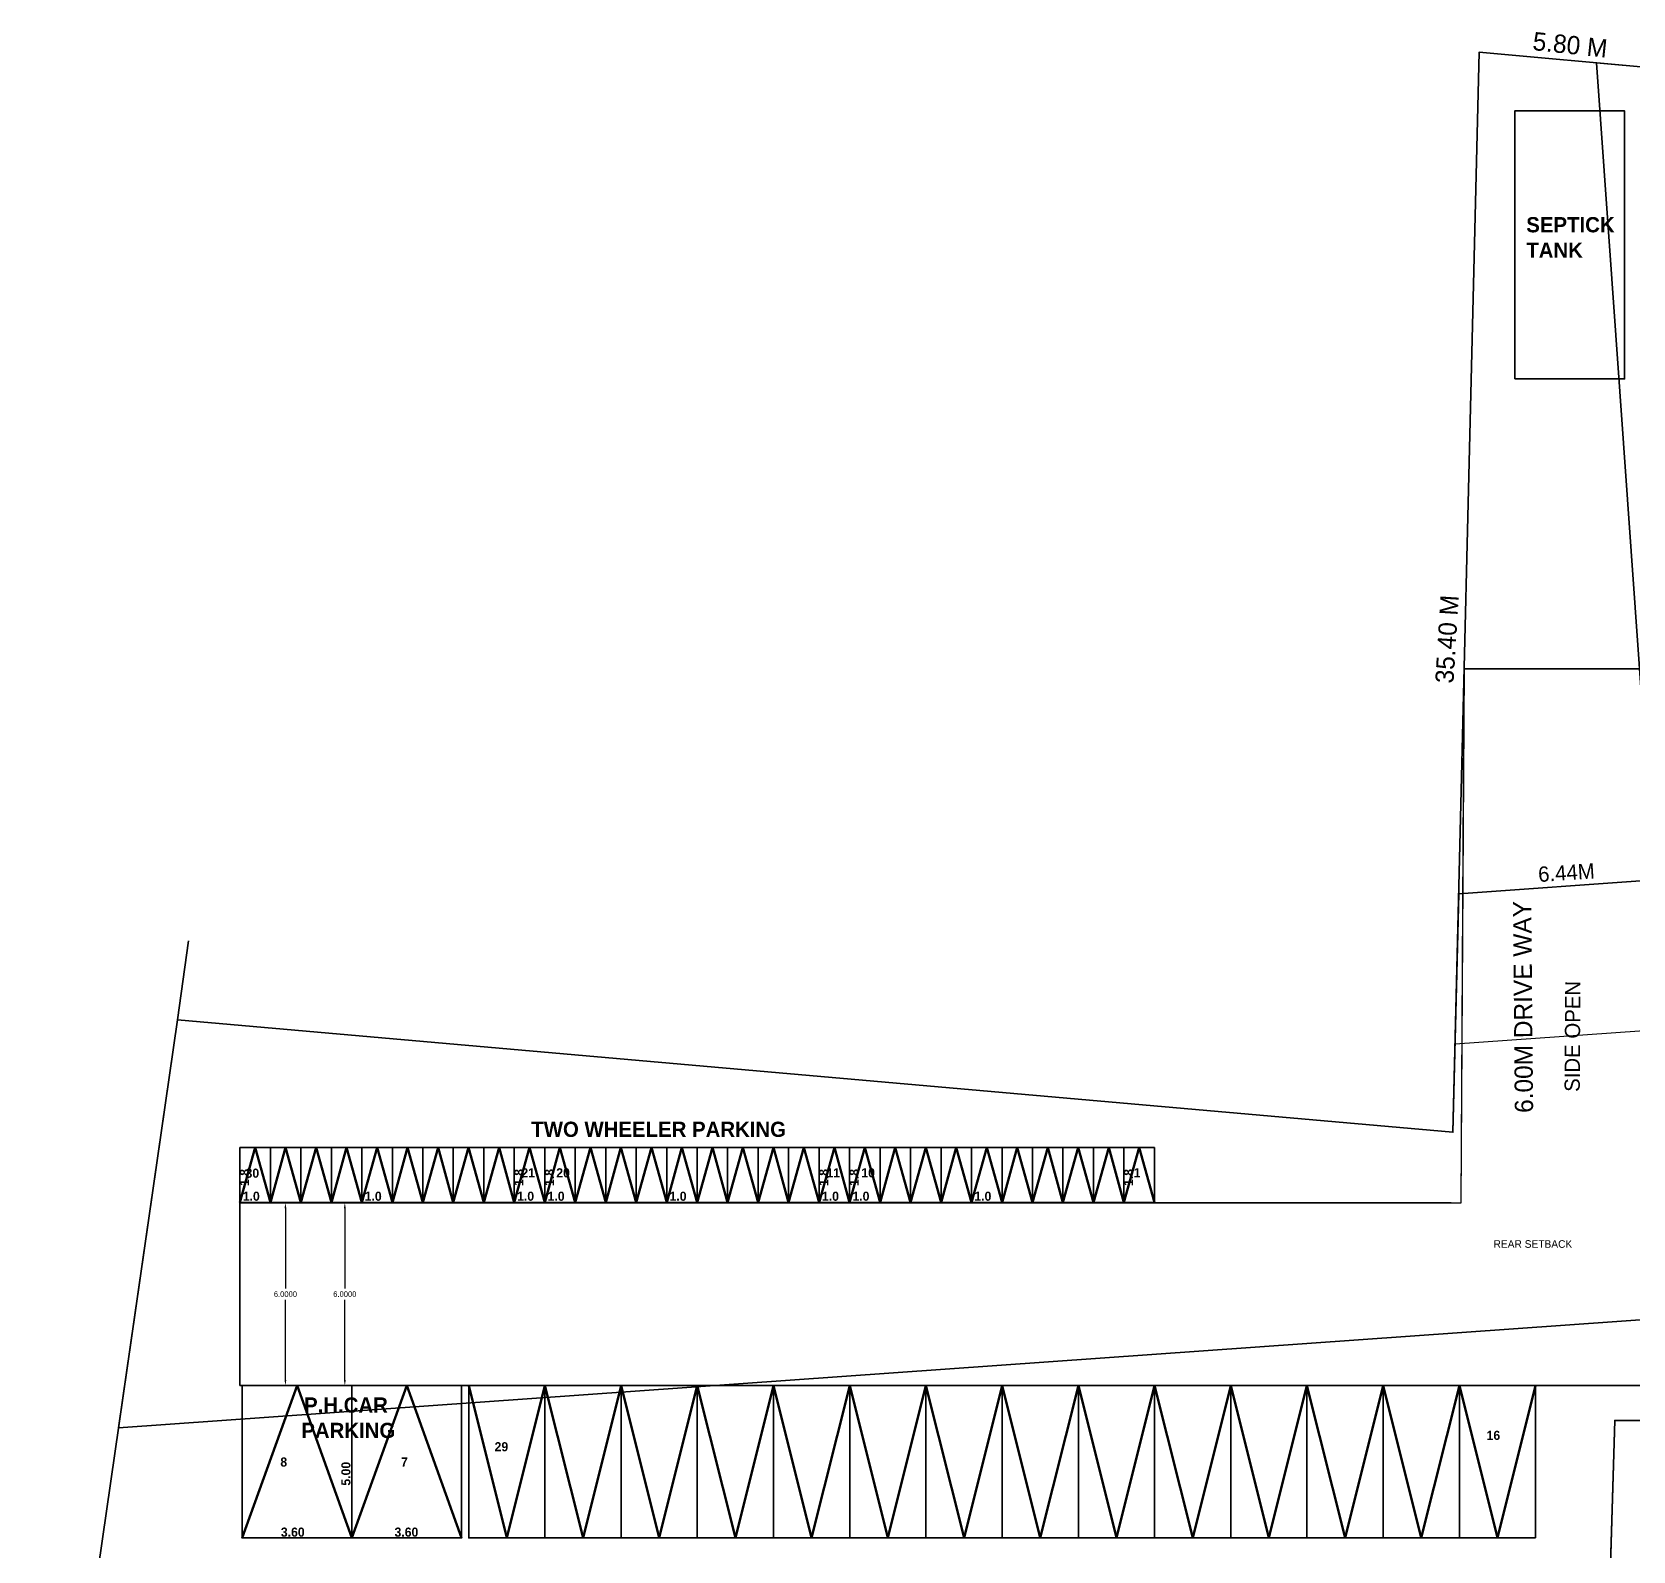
# Model space of a CAD drawing. Header units: metres. Extents: x 6102588 to 6102903, y -6660468 to -6660379.
# Drawn here: x 6102589.2 to 6102641.7, y -6660439.7 to -6660389.8 of the extents above; entities that cross this region are included whole.
import ezdxf

# ---------------------------------------------------------------- set-up
doc = ezdxf.new("R2010")
doc.units = ezdxf.units.M
doc.header["$LTSCALE"] = 500
doc.header["$MEASUREMENT"] = 0
doc.linetypes.add('DASHED2', pattern=[0.375, 0.25, -0.125])
doc.layers.get('0').update_dxf_attribs({"linetype": 'CONTINUOUS'})
doc.layers.get('Defpoints').update_dxf_attribs({"linetype": 'CONTINUOUS'})
for name, color, linetype in [('BLK_1_LVL_0_REAR_SETBACK', 11, 'CONTINUOUS'), ('BLK_1_LVL_0_SIDE_SETBACK1', 171, 'CONTINUOUS'), ('DRIVE_WAY', 255, 'CONTINUOUS'), ('DRIVEWAY', 255, 'CONTINUOUS'), ('PER_AISLE_WIDTH', 5, 'CONTINUOUS'), ('PLOT_BOUNDARY', 70, 'CONTINUOUS'), ('SEPTIC_TANK', 146, 'CONTINUOUS'), ('TWO_WHEELER_DRIVE_WAY', 6, 'CONTINUOUS')]:
    doc.layers.add(name, color=color, linetype=linetype)
for name, color, linetype, plot in [('PARKING_SLOT', 30, 'CONTINUOUS', False), ('PLAN_INFO', 1, 'CONTINUOUS', False), ('TWO_WHEELER_PARKING', 2, 'CONTINUOUS', False)]:
    doc.layers.add(name, color=color, linetype=linetype, plot=plot)
doc.styles.add('gautham', font='arial.ttf')
doc.styles.add('GD', font='GOTHIC.TTF')
doc.styles.get("Standard").update_dxf_attribs({"font": 'GOTHIC.TTF'})
doc.dimstyles.get("Standard").update_dxf_attribs({"dimtxt": 0.18, "dimasz": 0.18, "dimexe": 0.18, "dimexo": 0.0625, "dimgap": 0.09, "dimtad": 0, "dimtih": 1, "dimtoh": 1, "dimdec": 4, "dimzin": 0, "dimdsep": 46, "dimtxsty": 'Standard', "dimcen": 0.09, "dimadec": 0, "dimazin": 0, "dimtfac": 1, "dimtdec": 4, "dimtofl": 0, "dimtmove": 0, "dimatfit": 3, "dimfxl": 0, "dimtolj": 1, "dimtzin": 0, "dimarcsym": 0})

# ---------------------------------------------------------------- blocks, each defined once
blk = doc.blocks.new('*D99')
at = {"layer": 'Defpoints', "color": 0}
for p in [(6102596.018, -6660428.242), (6102596.018, -6660434.242), (6102599.459, -6660434.242)]:
    blk.add_point(p, dxfattribs=at)
at = {"layer": 'DRIVE_WAY', "color": 0, "lineweight": -2}
for p, q in [((6102596.08, -6660428.242), (6102599.639, -6660428.242)), ((6102599.459, -6660428.422), (6102599.459, -6660431.057)), ((6102599.459, -6660434.062), (6102599.459, -6660431.426)), ((6102596.08, -6660434.242), (6102599.639, -6660434.242))]:
    blk.add_line(p, q, dxfattribs=at)
at = {"layer": 'DRIVE_WAY', "color": 0}
for points in [[(6102599.429, -6660428.422), (6102599.489, -6660428.422), (6102599.459, -6660428.242)], [(6102599.429, -6660434.062), (6102599.489, -6660434.062), (6102599.459, -6660434.242)]]:
    blk.add_solid(points, dxfattribs=at)
at = {"layer": 'DRIVE_WAY', "color": 0, "insert": (6102599.459, -6660431.242), "char_height": 0.18, "attachment_point": 5}
blk.add_mtext('\\A1;6.0000', dxfattribs=at)
blk = doc.blocks.new('*D100')
at = {"layer": 'Defpoints', "color": 0}
for p in [(6102596.018, -6660428.242), (6102596.018, -6660434.242), (6102597.51, -6660434.242)]:
    blk.add_point(p, dxfattribs=at)
at = {"layer": 'TWO_WHEELER_DRIVE_WAY', "color": 0, "lineweight": -2}
for p, q in [((6102596.08, -6660428.242), (6102597.69, -6660428.242)), ((6102597.51, -6660428.422), (6102597.51, -6660431.057)), ((6102597.51, -6660434.062), (6102597.51, -6660431.426)), ((6102596.08, -6660434.242), (6102597.69, -6660434.242))]:
    blk.add_line(p, q, dxfattribs=at)
at = {"layer": 'TWO_WHEELER_DRIVE_WAY', "color": 0}
for points in [[(6102597.48, -6660428.422), (6102597.54, -6660428.422), (6102597.51, -6660428.242)], [(6102597.48, -6660434.062), (6102597.54, -6660434.062), (6102597.51, -6660434.242)]]:
    blk.add_solid(points, dxfattribs=at)
at = {"layer": 'TWO_WHEELER_DRIVE_WAY', "color": 0, "insert": (6102597.51, -6660431.242), "char_height": 0.18, "attachment_point": 5}
blk.add_mtext('\\A1;6.0000', dxfattribs=at)

msp = doc.modelspace()

# ---------------------------------------------------------------- linework, layer by layer
at = {"color": 0, "linetype": 'ByBlock', "lineweight": 35}
for p, q in [((6102635.80977, -6660425.92799), (6102636.66743, -6660390.48693)), ((6102635.75378, -6660428.24178), (6102596.01765, -6660428.24178)), ((6102596.01765, -6660428.24178), (6102596.01765, -6660434.24178)), ((6102642.07624, -6660434.24178), (6102596.01765, -6660434.24178))]:
    msp.add_line(p, q, dxfattribs=at)
at = {"linetype": 'ByBlock', "lineweight": 35}
for p, q in [((6102642.45452, -6660391.00357), (6102636.66744, -6660390.48685)), ((6102636.17783, -6660410.71887), (6102687.90536, -6660410.71887)), ((6102594.32892, -6660419.64663), (6102593.96464, -6660422.23382)), ((6102591.37233, -6660440.25122), (6102593.96464, -6660422.23382)), ((6102635.80977, -6660425.92799), (6102593.96464, -6660422.23382)), ((6102597.01765, -6660426.42923), (6102596.01765, -6660426.42923)), ((6102596.01765, -6660426.42923), (6102596.01765, -6660428.22923)), ((6102598.01765, -6660426.42923), (6102597.01765, -6660426.42923)), ((6102597.01765, -6660426.42923), (6102597.01765, -6660428.22923)), ((6102597.01765, -6660428.22923), (6102597.01765, -6660426.42923)), ((6102599.01765, -6660426.42923), (6102598.01765, -6660426.42923)), ((6102598.01765, -6660426.42923), (6102598.01765, -6660428.22923)), ((6102598.01765, -6660428.22923), (6102598.01765, -6660426.42923)), ((6102600.01765, -6660426.42923), (6102599.01765, -6660426.42923)), ((6102599.01765, -6660426.42923), (6102599.01765, -6660428.22923)), ((6102599.01765, -6660428.22923), (6102599.01765, -6660426.42923)), ((6102601.01765, -6660426.42923), (6102600.01765, -6660426.42923)), ((6102600.01765, -6660426.42923), (6102600.01765, -6660428.22923)), ((6102600.01765, -6660428.22923), (6102600.01765, -6660426.42923)), ((6102602.01765, -6660426.42923), (6102601.01765, -6660426.42923)), ((6102601.01765, -6660426.42923), (6102601.01765, -6660428.22923)), ((6102601.01765, -6660428.22923), (6102601.01765, -6660426.42923)), ((6102603.01765, -6660426.42923), (6102602.01765, -6660426.42923)), ((6102602.01765, -6660426.42923), (6102602.01765, -6660428.22923)), ((6102602.01765, -6660428.22923), (6102602.01765, -6660426.42923)), ((6102604.01765, -6660426.42923), (6102603.01765, -6660426.42923)), ((6102603.01765, -6660426.42923), (6102603.01765, -6660428.22923)), ((6102603.01765, -6660428.22923), (6102603.01765, -6660426.42923)), ((6102605.01765, -6660426.42923), (6102604.01765, -6660426.42923)), ((6102604.01765, -6660426.42923), (6102604.01765, -6660428.22923)), ((6102604.01765, -6660428.22923), (6102604.01765, -6660426.42923)), ((6102606.01765, -6660426.42923), (6102605.01765, -6660426.42923)), ((6102605.01765, -6660426.42923), (6102605.01765, -6660428.22923)), ((6102605.01765, -6660428.22923), (6102605.01765, -6660426.42923)), ((6102607.01765, -6660426.42923), (6102606.01765, -6660426.42923)), ((6102606.01765, -6660426.42923), (6102606.01765, -6660428.22923)), ((6102606.01765, -6660428.22923), (6102606.01765, -6660426.42923)), ((6102608.01765, -6660426.42923), (6102607.01765, -6660426.42923)), ((6102607.01765, -6660426.42923), (6102607.01765, -6660428.22923)), ((6102607.01765, -6660428.22923), (6102607.01765, -6660426.42923)), ((6102609.01765, -6660426.42923), (6102608.01765, -6660426.42923)), ((6102608.01765, -6660426.42923), (6102608.01765, -6660428.22923)), ((6102608.01765, -6660428.22923), (6102608.01765, -6660426.42923)), ((6102610.01765, -6660426.42923), (6102609.01765, -6660426.42923)), ((6102609.01765, -6660426.42923), (6102609.01765, -6660428.22923)), ((6102609.01765, -6660428.22923), (6102609.01765, -6660426.42923)), ((6102611.01765, -6660426.42923), (6102610.01765, -6660426.42923)), ((6102610.01765, -6660426.42923), (6102610.01765, -6660428.22923)), ((6102610.01765, -6660428.22923), (6102610.01765, -6660426.42923)), ((6102612.01765, -6660426.42923), (6102611.01765, -6660426.42923)), ((6102611.01765, -6660426.42923), (6102611.01765, -6660428.22923)), ((6102611.01765, -6660428.22923), (6102611.01765, -6660426.42923)), ((6102613.01765, -6660426.42923), (6102612.01765, -6660426.42923)), ((6102612.01765, -6660426.42923), (6102612.01765, -6660428.22923)), ((6102612.01765, -6660428.22923), (6102612.01765, -6660426.42923)), ((6102614.01765, -6660426.42923), (6102613.01765, -6660426.42923)), ((6102613.01765, -6660426.42923), (6102613.01765, -6660428.22923)), ((6102613.01765, -6660428.22923), (6102613.01765, -6660426.42923)), ((6102615.01765, -6660426.42923), (6102614.01765, -6660426.42923)), ((6102614.01765, -6660426.42923), (6102614.01765, -6660428.22923)), ((6102614.01765, -6660428.22923), (6102614.01765, -6660426.42923)), ((6102616.01765, -6660426.42923), (6102615.01765, -6660426.42923)), ((6102615.01765, -6660426.42923), (6102615.01765, -6660428.22923)), ((6102615.01765, -6660428.22923), (6102615.01765, -6660426.42923)), ((6102617.01765, -6660426.42923), (6102616.01765, -6660426.42923)), ((6102616.01765, -6660426.42923), (6102616.01765, -6660428.22923)), ((6102616.01765, -6660428.22923), (6102616.01765, -6660426.42923)), ((6102618.01765, -6660426.42923), (6102617.01765, -6660426.42923)), ((6102617.01765, -6660426.42923), (6102617.01765, -6660428.22923)), ((6102617.01765, -6660428.22923), (6102617.01765, -6660426.42923)), ((6102619.01765, -6660426.42923), (6102618.01765, -6660426.42923)), ((6102618.01765, -6660426.42923), (6102618.01765, -6660428.22923)), ((6102618.01765, -6660428.22923), (6102618.01765, -6660426.42923)), ((6102620.01765, -6660426.42923), (6102619.01765, -6660426.42923)), ((6102619.01765, -6660426.42923), (6102619.01765, -6660428.22923)), ((6102619.01765, -6660428.22923), (6102619.01765, -6660426.42923)), ((6102621.01765, -6660426.42923), (6102620.01765, -6660426.42923)), ((6102620.01765, -6660426.42923), (6102620.01765, -6660428.22923)), ((6102620.01765, -6660428.22923), (6102620.01765, -6660426.42923)), ((6102622.01765, -6660426.42923), (6102621.01765, -6660426.42923)), ((6102621.01765, -6660426.42923), (6102621.01765, -6660428.22923)), ((6102621.01765, -6660428.22923), (6102621.01765, -6660426.42923)), ((6102623.01765, -6660426.42923), (6102622.01765, -6660426.42923)), ((6102622.01765, -6660426.42923), (6102622.01765, -6660428.22923)), ((6102622.01765, -6660428.22923), (6102622.01765, -6660426.42923)), ((6102624.01765, -6660426.42923), (6102623.01765, -6660426.42923)), ((6102623.01765, -6660426.42923), (6102623.01765, -6660428.22923)), ((6102623.01765, -6660428.22923), (6102623.01765, -6660426.42923)), ((6102625.01765, -6660426.42923), (6102624.01765, -6660426.42923)), ((6102624.01765, -6660426.42923), (6102624.01765, -6660428.22923)), ((6102624.01765, -6660428.22923), (6102624.01765, -6660426.42923)), ((6102626.01765, -6660426.42923), (6102625.01765, -6660426.42923)), ((6102625.01765, -6660426.42923), (6102625.01765, -6660428.22923)), ((6102625.01765, -6660428.22923), (6102625.01765, -6660426.42923)), ((6102626.01765, -6660428.22923), (6102626.01765, -6660426.42923)), ((6102596.01765, -6660428.22923), (6102597.01765, -6660428.22923)), ((6102596.01765, -6660428.22923), (6102597.77023, -6660428.22923)), ((6102597.01765, -6660428.22923), (6102598.01765, -6660428.22923)), ((6102598.01765, -6660428.22923), (6102599.01765, -6660428.22923)), ((6102599.01765, -6660428.22923), (6102600.01765, -6660428.22923)), ((6102600.01765, -6660428.22923), (6102601.01765, -6660428.22923)), ((6102601.01765, -6660428.22923), (6102602.01765, -6660428.22923)), ((6102602.01765, -6660428.22923), (6102603.01765, -6660428.22923)), ((6102603.01765, -6660428.22923), (6102604.01765, -6660428.22923)), ((6102604.01765, -6660428.22923), (6102605.01765, -6660428.22923)), ((6102605.01765, -6660428.22923), (6102606.01765, -6660428.22923)), ((6102606.01765, -6660428.22923), (6102607.01765, -6660428.22923)), ((6102606.01765, -6660428.22923), (6102607.77023, -6660428.22923)), ((6102607.01765, -6660428.22923), (6102608.01765, -6660428.22923)), ((6102608.01765, -6660428.22923), (6102609.01765, -6660428.22923)), ((6102609.01765, -6660428.22923), (6102610.01765, -6660428.22923)), ((6102610.01765, -6660428.22923), (6102611.01765, -6660428.22923)), ((6102611.01765, -6660428.22923), (6102612.01765, -6660428.22923)), ((6102612.01765, -6660428.22923), (6102613.01765, -6660428.22923)), ((6102613.01765, -6660428.22923), (6102614.01765, -6660428.22923)), ((6102614.01765, -6660428.22923), (6102615.01765, -6660428.22923)), ((6102615.01765, -6660428.22923), (6102616.01765, -6660428.22923)), ((6102616.01765, -6660428.22923), (6102617.01765, -6660428.22923)), ((6102616.01765, -6660428.22923), (6102617.77023, -6660428.22923)), ((6102617.01765, -6660428.22923), (6102618.01765, -6660428.22923)), ((6102618.01765, -6660428.22923), (6102619.01765, -6660428.22923)), ((6102619.01765, -6660428.22923), (6102620.01765, -6660428.22923)), ((6102620.01765, -6660428.22923), (6102621.01765, -6660428.22923)), ((6102621.01765, -6660428.22923), (6102622.01765, -6660428.22923)), ((6102622.01765, -6660428.22923), (6102623.01765, -6660428.22923)), ((6102624.01765, -6660428.22923), (6102625.01765, -6660428.22923)), ((6102625.01765, -6660428.22923), (6102626.01765, -6660428.22923)), ((6102611.02234, -6660439.24178), (6102611.02234, -6660434.24178)), ((6102613.52234, -6660439.24178), (6102613.52234, -6660434.24178)), ((6102616.02234, -6660439.24178), (6102616.02234, -6660434.24178)), ((6102618.52234, -6660439.24178), (6102618.52234, -6660434.24178)), ((6102621.02234, -6660439.24178), (6102621.02234, -6660434.24178)), ((6102623.52234, -6660439.24178), (6102623.52234, -6660434.24178)), ((6102626.02234, -6660439.24178), (6102626.02234, -6660434.24178)), ((6102628.52234, -6660439.24178), (6102628.52234, -6660434.24178)), ((6102631.02234, -6660439.24178), (6102631.02234, -6660434.24178)), ((6102633.52234, -6660439.24178), (6102633.52234, -6660434.24178)), ((6102636.02234, -6660439.24178), (6102636.02234, -6660434.24178)), ((6102638.52234, -6660439.24178), (6102638.52234, -6660434.24178)), ((6102641.12046, -6660435.38353), (6102640.41738, -6660458.77296)), ((6102689.72046, -6660435.38412), (6102641.12046, -6660435.38353)), ((6102603.52234, -6660439.24178), (6102606.02234, -6660439.24178)), ((6102606.02234, -6660439.24178), (6102608.52234, -6660439.24178)), ((6102608.52234, -6660439.24178), (6102611.02234, -6660439.24178)), ((6102611.02234, -6660439.24178), (6102618.52234, -6660439.24178)), ((6102618.52234, -6660439.24178), (6102621.02234, -6660439.24178)), ((6102621.02234, -6660439.24178), (6102628.52234, -6660439.24178)), ((6102628.52234, -6660439.24178), (6102631.02234, -6660439.24178)), ((6102631.02234, -6660439.24178), (6102638.52234, -6660439.24178))]:
    msp.add_line(p, q, dxfattribs=at)
for p, q in [((6102642.42211, -6660417.64962), (6102640.51831, -6660390.83069)), ((6102640.51831, -6660390.83069), (6102642.45452, -6660391.00357)), ((6102635.87989, -6660423.03043), (6102688.53682, -6660419.29968)), ((6102689.23101, -6660428.73294), (6102592.03686, -6660435.6325))]:
    msp.add_line(p, q)
at = {"lineweight": 35}
for p, q in [((6102635.99907, -6660418.10557), (6102642.42211, -6660417.64962)), ((6102635.80977, -6660425.92799), (6102635.99907, -6660418.10557)), ((6102592.03686, -6660435.6325), (6102593.96464, -6660422.23382)), ((6102593.96464, -6660422.23382), (6102635.80977, -6660425.92799)), ((6102643.43964, -6660431.98355), (6102592.03686, -6660435.6325))]:
    msp.add_line(p, q, dxfattribs=at)
at = {"linetype": 'DASHED2', "lineweight": 50}
for p, q in [((6102596.01765, -6660428.22923), (6102596.51765, -6660426.42923)), ((6102596.51765, -6660426.42923), (6102597.01765, -6660428.22923)), ((6102597.01765, -6660428.22923), (6102597.51765, -6660426.42923)), ((6102597.51765, -6660426.42923), (6102598.01765, -6660428.22923)), ((6102598.01765, -6660428.22923), (6102598.51765, -6660426.42923)), ((6102598.51765, -6660426.42923), (6102599.01765, -6660428.22923)), ((6102599.01765, -6660428.22923), (6102599.51765, -6660426.42923)), ((6102599.51765, -6660426.42923), (6102600.01765, -6660428.22923)), ((6102600.01765, -6660428.22923), (6102600.51765, -6660426.42923)), ((6102600.51765, -6660426.42923), (6102601.01765, -6660428.22923)), ((6102601.01765, -6660428.22923), (6102601.51765, -6660426.42923)), ((6102601.51765, -6660426.42923), (6102602.01765, -6660428.22923)), ((6102602.01765, -6660428.22923), (6102602.51765, -6660426.42923)), ((6102602.51765, -6660426.42923), (6102603.01765, -6660428.22923)), ((6102603.01765, -6660428.22923), (6102603.51765, -6660426.42923)), ((6102603.51765, -6660426.42923), (6102604.01765, -6660428.22923)), ((6102604.01765, -6660428.22923), (6102604.51765, -6660426.42923)), ((6102604.51765, -6660426.42923), (6102605.01765, -6660428.22923)), ((6102605.01765, -6660428.22923), (6102605.51765, -6660426.42923)), ((6102605.51765, -6660426.42923), (6102606.01765, -6660428.22923)), ((6102606.01765, -6660428.22923), (6102606.51765, -6660426.42923)), ((6102606.51765, -6660426.42923), (6102607.01765, -6660428.22923)), ((6102607.01765, -6660428.22923), (6102607.51765, -6660426.42923)), ((6102607.51765, -6660426.42923), (6102608.01765, -6660428.22923)), ((6102608.01765, -6660428.22923), (6102608.51765, -6660426.42923)), ((6102608.51765, -6660426.42923), (6102609.01765, -6660428.22923)), ((6102609.01765, -6660428.22923), (6102609.51765, -6660426.42923)), ((6102609.51765, -6660426.42923), (6102610.01765, -6660428.22923)), ((6102610.01765, -6660428.22923), (6102610.51765, -6660426.42923)), ((6102610.51765, -6660426.42923), (6102611.01765, -6660428.22923)), ((6102611.01765, -6660428.22923), (6102611.51765, -6660426.42923)), ((6102611.51765, -6660426.42923), (6102612.01765, -6660428.22923)), ((6102612.01765, -6660428.22923), (6102612.51765, -6660426.42923)), ((6102612.51765, -6660426.42923), (6102613.01765, -6660428.22923)), ((6102613.01765, -6660428.22923), (6102613.51765, -6660426.42923)), ((6102613.51765, -6660426.42923), (6102614.01765, -6660428.22923)), ((6102614.01765, -6660428.22923), (6102614.51765, -6660426.42923)), ((6102614.51765, -6660426.42923), (6102615.01765, -6660428.22923)), ((6102615.01765, -6660428.22923), (6102615.51765, -6660426.42923)), ((6102615.51765, -6660426.42923), (6102616.01765, -6660428.22923)), ((6102616.01765, -6660428.22923), (6102616.51765, -6660426.42923)), ((6102616.51765, -6660426.42923), (6102617.01765, -6660428.22923)), ((6102617.01765, -6660428.22923), (6102617.51765, -6660426.42923)), ((6102617.51765, -6660426.42923), (6102618.01765, -6660428.22923)), ((6102618.01765, -6660428.22923), (6102618.51765, -6660426.42923)), ((6102618.51765, -6660426.42923), (6102619.01765, -6660428.22923)), ((6102619.01765, -6660428.22923), (6102619.51765, -6660426.42923)), ((6102619.51765, -6660426.42923), (6102620.01765, -6660428.22923)), ((6102620.01765, -6660428.22923), (6102620.51765, -6660426.42923)), ((6102620.51765, -6660426.42923), (6102621.01765, -6660428.22923)), ((6102621.01765, -6660428.22923), (6102621.51765, -6660426.42923)), ((6102621.51765, -6660426.42923), (6102622.01765, -6660428.22923)), ((6102622.01765, -6660428.22923), (6102622.51765, -6660426.42923)), ((6102622.51765, -6660426.42923), (6102623.01765, -6660428.22923)), ((6102623.01765, -6660428.22923), (6102623.51765, -6660426.42923)), ((6102623.51765, -6660426.42923), (6102624.01765, -6660428.22923)), ((6102624.01765, -6660428.22923), (6102624.51765, -6660426.42923)), ((6102624.51765, -6660426.42923), (6102625.01765, -6660428.22923)), ((6102625.01765, -6660428.22923), (6102625.51765, -6660426.42923)), ((6102625.51765, -6660426.42923), (6102626.01765, -6660428.22923)), ((6102596.09023, -6660439.24178), (6102597.89023, -6660434.24178)), ((6102597.89023, -6660434.24178), (6102599.69023, -6660439.24178)), ((6102599.69023, -6660439.24178), (6102601.49023, -6660434.24178)), ((6102601.49023, -6660434.24178), (6102603.29023, -6660439.24178)), ((6102604.77234, -6660439.24178), (6102603.52234, -6660434.24178)), ((6102606.02234, -6660434.24178), (6102604.77234, -6660439.24178)), ((6102607.27234, -6660439.24178), (6102606.02234, -6660434.24178)), ((6102608.52234, -6660434.24178), (6102607.27234, -6660439.24178)), ((6102609.77234, -6660439.24178), (6102608.52234, -6660434.24178)), ((6102611.02234, -6660434.24178), (6102609.77234, -6660439.24178)), ((6102612.27234, -6660439.24178), (6102611.02234, -6660434.24178)), ((6102613.52234, -6660434.24178), (6102612.27234, -6660439.24178)), ((6102614.77234, -6660439.24178), (6102613.52234, -6660434.24178)), ((6102616.02234, -6660434.24178), (6102614.77234, -6660439.24178)), ((6102617.27234, -6660439.24178), (6102616.02234, -6660434.24178)), ((6102618.52234, -6660434.24178), (6102617.27234, -6660439.24178)), ((6102619.77234, -6660439.24178), (6102618.52234, -6660434.24178)), ((6102621.02234, -6660434.24178), (6102619.77234, -6660439.24178)), ((6102622.27234, -6660439.24178), (6102621.02234, -6660434.24178)), ((6102623.52234, -6660434.24178), (6102622.27234, -6660439.24178)), ((6102624.77234, -6660439.24178), (6102623.52234, -6660434.24178)), ((6102626.02234, -6660434.24178), (6102624.77234, -6660439.24178)), ((6102627.27234, -6660439.24178), (6102626.02234, -6660434.24178)), ((6102628.52234, -6660434.24178), (6102627.27234, -6660439.24178)), ((6102629.77234, -6660439.24178), (6102628.52234, -6660434.24178)), ((6102631.02234, -6660434.24178), (6102629.77234, -6660439.24178)), ((6102632.27234, -6660439.24178), (6102631.02234, -6660434.24178)), ((6102633.52234, -6660434.24178), (6102632.27234, -6660439.24178)), ((6102634.77234, -6660439.24178), (6102633.52234, -6660434.24178)), ((6102636.02234, -6660434.24178), (6102634.77234, -6660439.24178)), ((6102637.27234, -6660439.24178), (6102636.02234, -6660434.24178)), ((6102638.52234, -6660434.24178), (6102637.27234, -6660439.24178))]:
    msp.add_line(p, q, dxfattribs=at)
at = {"layer": 'BLK_1_LVL_0_REAR_SETBACK', "color": 11}
msp.add_lwpolyline([(6102642.42211, -6660417.64962), (6102643.43964, -6660431.98355), (6102592.03686, -6660435.6325), (6102593.96464, -6660422.23382), (6102635.80977, -6660425.92799), (6102635.99907, -6660418.10557)], close=True, dxfattribs=at)
at = {"layer": 'BLK_1_LVL_0_SIDE_SETBACK1', "color": 171}
msp.add_lwpolyline([(6102642.42211, -6660417.64962), (6102649.23497, -6660417.16599), (6102649.58169, -6660422.05966), (6102679.29787, -6660419.95426), (6102677.24836, -6660391.08286), (6102652.15452, -6660391.02568), (6102642.45426, -6660391.00355), (6102640.51831, -6660390.83072)], close=True, dxfattribs=at)
at = {"layer": 'DRIVE_WAY', "color": 255}
msp.add_lwpolyline([(6102596.01765, -6660428.24178), (6102636.07624, -6660428.24178), (6102636.1778, -6660410.71977), (6102686.9148, -6660410.71889), (6102686.91876, -6660416.71887), (6102642.07624, -6660416.71887), (6102642.07624, -6660434.24178), (6102596.01765, -6660434.24178)], close=True, dxfattribs=at)
at = {"layer": 'PARKING_SLOT', "color": 30, "linetype": 'ByBlock', "lineweight": 35}
for points in [[(6102606.02234, -6660439.24178), (6102603.52234, -6660439.24178), (6102603.52234, -6660434.24178), (6102606.02234, -6660434.24178), (6102606.02234, -6660439.24178)], [(6102608.52234, -6660439.24178), (6102606.02234, -6660439.24178), (6102606.02234, -6660434.24178), (6102608.52234, -6660434.24178), (6102608.52234, -6660439.24178)], [(6102611.02234, -6660439.24178), (6102608.52234, -6660439.24178), (6102608.52234, -6660434.24178), (6102611.02234, -6660434.24178), (6102611.02234, -6660439.24178)], [(6102613.52234, -6660439.24178), (6102611.02234, -6660439.24178), (6102611.02234, -6660434.24178), (6102613.52234, -6660434.24178), (6102613.52234, -6660439.24178)], [(6102616.02234, -6660439.24178), (6102613.52234, -6660439.24178), (6102613.52234, -6660434.24178), (6102616.02234, -6660434.24178), (6102616.02234, -6660439.24178)], [(6102618.52234, -6660439.24178), (6102616.02234, -6660439.24178), (6102616.02234, -6660434.24178), (6102618.52234, -6660434.24178), (6102618.52234, -6660439.24178)], [(6102621.02234, -6660439.24178), (6102618.52234, -6660439.24178), (6102618.52234, -6660434.24178), (6102621.02234, -6660434.24178), (6102621.02234, -6660439.24178)], [(6102623.52234, -6660439.24178), (6102621.02234, -6660439.24178), (6102621.02234, -6660434.24178), (6102623.52234, -6660434.24178), (6102623.52234, -6660439.24178)], [(6102626.02234, -6660439.24178), (6102623.52234, -6660439.24178), (6102623.52234, -6660434.24178), (6102626.02234, -6660434.24178), (6102626.02234, -6660439.24178)], [(6102628.52234, -6660439.24178), (6102626.02234, -6660439.24178), (6102626.02234, -6660434.24178), (6102628.52234, -6660434.24178), (6102628.52234, -6660439.24178)], [(6102631.02234, -6660439.24178), (6102628.52234, -6660439.24178), (6102628.52234, -6660434.24178), (6102631.02234, -6660434.24178), (6102631.02234, -6660439.24178)], [(6102633.52234, -6660439.24178), (6102631.02234, -6660439.24178), (6102631.02234, -6660434.24178), (6102633.52234, -6660434.24178), (6102633.52234, -6660439.24178)], [(6102636.02234, -6660439.24178), (6102633.52234, -6660439.24178), (6102633.52234, -6660434.24178), (6102636.02234, -6660434.24178), (6102636.02234, -6660439.24178)], [(6102638.52234, -6660439.24178), (6102636.02234, -6660439.24178), (6102636.02234, -6660434.24178), (6102638.52234, -6660434.24178), (6102638.52234, -6660439.24178)]]:
    msp.add_lwpolyline(points, dxfattribs=at)
at = {"layer": 'PER_AISLE_WIDTH', "color": 5, "linetype": 'ByBlock'}
msp.add_lwpolyline([(6102596.01765, -6660428.24178), (6102636.07624, -6660428.24178), (6102636.18562, -6660410.71977), (6102686.9148, -6660410.71889), (6102686.91876, -6660416.71887), (6102642.07624, -6660416.71887), (6102642.07624, -6660434.24178), (6102596.01765, -6660434.24178)], close=True, dxfattribs=at)
at = {"layer": 'PLAN_INFO', "color": 1, "linetype": 'ByBlock', "lineweight": 35}
for points in [[(6102596.09023, -6660434.24178), (6102599.69023, -6660434.24178), (6102599.69023, -6660439.24178), (6102596.09023, -6660439.24178)], [(6102599.69023, -6660434.24178), (6102603.29023, -6660434.24178), (6102603.29023, -6660439.24178), (6102599.69023, -6660439.24178)]]:
    msp.add_lwpolyline(points, close=True, dxfattribs=at)
at = {"layer": 'PLOT_BOUNDARY', "lineweight": 35}
msp.add_lwpolyline([(6102593.96464, -6660422.23382), (6102635.80977, -6660425.92799), (6102636.66743, -6660390.48693), (6102642.45452, -6660391.00357), (6102686.4619, -6660391.10385), (6102689.72046, -6660435.38412), (6102641.12046, -6660435.38353), (6102640.41738, -6660458.77296), (6102589.19754, -6660454.08127), (6102591.37233, -6660440.25122)], close=True, dxfattribs=at)
at = {"layer": 'SEPTIC_TANK', "color": 146, "linetype": 'ByBlock', "lineweight": 35}
msp.add_lwpolyline([(6102637.84046, -6660401.20789), (6102637.84046, -6660392.40789), (6102641.44046, -6660392.40789), (6102641.44046, -6660401.20789)], close=True, dxfattribs=at)
at = {"layer": 'TWO_WHEELER_DRIVE_WAY', "color": 6, "linetype": 'ByBlock'}
msp.add_lwpolyline([(6102596.01765, -6660428.24178), (6102636.07624, -6660428.24178), (6102636.18562, -6660410.71977), (6102686.9148, -6660410.71889), (6102686.91876, -6660416.71887), (6102642.07624, -6660416.71887), (6102642.07624, -6660434.24178), (6102596.01765, -6660434.24178)], close=True, dxfattribs=at)
at = {"layer": 'TWO_WHEELER_PARKING', "color": 2, "linetype": 'ByBlock', "lineweight": 35}
for points in [[(6102596.01765, -6660426.42923), (6102597.01765, -6660426.42923), (6102597.01765, -6660428.22923), (6102596.01765, -6660428.22923)], [(6102597.01765, -6660426.42923), (6102598.01765, -6660426.42923), (6102598.01765, -6660428.22923), (6102597.01765, -6660428.22923)], [(6102598.01765, -6660426.42923), (6102599.01765, -6660426.42923), (6102599.01765, -6660428.22923), (6102598.01765, -6660428.22923)], [(6102599.01765, -6660426.42923), (6102600.01765, -6660426.42923), (6102600.01765, -6660428.22923), (6102599.01765, -6660428.22923)], [(6102600.01765, -6660426.42923), (6102601.01765, -6660426.42923), (6102601.01765, -6660428.22923), (6102600.01765, -6660428.22923)], [(6102601.01765, -6660426.42923), (6102602.01765, -6660426.42923), (6102602.01765, -6660428.22923), (6102601.01765, -6660428.22923)], [(6102602.01765, -6660426.42923), (6102603.01765, -6660426.42923), (6102603.01765, -6660428.22923), (6102602.01765, -6660428.22923)], [(6102603.01765, -6660426.42923), (6102604.01765, -6660426.42923), (6102604.01765, -6660428.22923), (6102603.01765, -6660428.22923)], [(6102604.01765, -6660426.42923), (6102605.01765, -6660426.42923), (6102605.01765, -6660428.22923), (6102604.01765, -6660428.22923)], [(6102605.01765, -6660426.42923), (6102606.01765, -6660426.42923), (6102606.01765, -6660428.22923), (6102605.01765, -6660428.22923)], [(6102606.01765, -6660426.42923), (6102607.01765, -6660426.42923), (6102607.01765, -6660428.22923), (6102606.01765, -6660428.22923)], [(6102607.01765, -6660426.42923), (6102608.01765, -6660426.42923), (6102608.01765, -6660428.22923), (6102607.01765, -6660428.22923)], [(6102608.01765, -6660426.42923), (6102609.01765, -6660426.42923), (6102609.01765, -6660428.22923), (6102608.01765, -6660428.22923)], [(6102609.01765, -6660426.42923), (6102610.01765, -6660426.42923), (6102610.01765, -6660428.22923), (6102609.01765, -6660428.22923)], [(6102610.01765, -6660426.42923), (6102611.01765, -6660426.42923), (6102611.01765, -6660428.22923), (6102610.01765, -6660428.22923)], [(6102611.01765, -6660426.42923), (6102612.01765, -6660426.42923), (6102612.01765, -6660428.22923), (6102611.01765, -6660428.22923)], [(6102612.01765, -6660426.42923), (6102613.01765, -6660426.42923), (6102613.01765, -6660428.22923), (6102612.01765, -6660428.22923)], [(6102613.01765, -6660426.42923), (6102614.01765, -6660426.42923), (6102614.01765, -6660428.22923), (6102613.01765, -6660428.22923)], [(6102614.01765, -6660426.42923), (6102615.01765, -6660426.42923), (6102615.01765, -6660428.22923), (6102614.01765, -6660428.22923)], [(6102615.01765, -6660426.42923), (6102616.01765, -6660426.42923), (6102616.01765, -6660428.22923), (6102615.01765, -6660428.22923)], [(6102616.01765, -6660426.42923), (6102617.01765, -6660426.42923), (6102617.01765, -6660428.22923), (6102616.01765, -6660428.22923)], [(6102617.01765, -6660426.42923), (6102618.01765, -6660426.42923), (6102618.01765, -6660428.22923), (6102617.01765, -6660428.22923)], [(6102618.01765, -6660426.42923), (6102619.01765, -6660426.42923), (6102619.01765, -6660428.22923), (6102618.01765, -6660428.22923)], [(6102619.01765, -6660426.42923), (6102620.01765, -6660426.42923), (6102620.01765, -6660428.22923), (6102619.01765, -6660428.22923)], [(6102620.01765, -6660426.42923), (6102621.01765, -6660426.42923), (6102621.01765, -6660428.22923), (6102620.01765, -6660428.22923)], [(6102621.01765, -6660426.42923), (6102622.01765, -6660426.42923), (6102622.01765, -6660428.22923), (6102621.01765, -6660428.22923)], [(6102622.01765, -6660426.42923), (6102623.01765, -6660426.42923), (6102623.01765, -6660428.22923), (6102622.01765, -6660428.22923)], [(6102623.01765, -6660426.42923), (6102624.01765, -6660426.42923), (6102624.01765, -6660428.22923), (6102623.01765, -6660428.22923)], [(6102624.01765, -6660426.42923), (6102625.01765, -6660426.42923), (6102625.01765, -6660428.22923), (6102624.01765, -6660428.22923)], [(6102625.01765, -6660426.42923), (6102626.01765, -6660426.42923), (6102626.01765, -6660428.22923), (6102625.01765, -6660428.22923)]]:
    msp.add_lwpolyline(points, close=True, dxfattribs=at)

# ---------------------------------------------------------------- texts
at = {"color": 0, "lineweight": 50, "attachment_point": 2}
for s, insert, char_height, width, rotation in [('{\\C256;5.80 M}', (6102639.68603, -6660389.94126), 0.6, 3.5457304, 354.014869), ('{\\C256;35.40 M}', (6102635.31555, -6660409.72717), 0.6, 3.5457304, 86.489143), ('{\\C256;SIDE OPEN}', (6102639.48184, -6660422.77942), 0.5, 5.9559386, 89.644173)]:
    msp.add_mtext(s, dxfattribs=dict(at, insert=insert, char_height=char_height, width=width, rotation=rotation))
at = {"linetype": 'ByBlock', "lineweight": 40, "attachment_point": 1, "style": 'gautham'}
for s, insert, char_height, width in [('{\\fComic Sans MS|b1|i0|c0|p66;\\C5;SEPTICK \\PTANK\\P\\W5.88992;\\C7; \\W1; }', (6102638.21586, -6660395.89497), 0.5, 3.839142), ('{\\fComic Sans MS|b1|i0|c0|p66;\\W5.8511;\\C7; \\W1;TWO WHEELER PARKING }', (6102604.48827, -6660425.581), 0.5, 12.4000523), ('{\\fComic Sans MS|b1|i0|c0|p66;\\W1.49689;\\C7; \\W1;30}', (6102596.03555, -6660427.12082), 0.3, 1.0192431), ('{\\fComic Sans MS|b1|i0|c0|p66;\\W1.65342;\\C7; \\W1;21}', (6102605.06696, -6660427.10954), 0.3, 1.0192431), ('{\\fComic Sans MS|b1|i0|c0|p66;\\W1.50702;\\C7; \\W1;20}', (6102606.22755, -6660427.10954), 0.3, 1.0192431), ('{\\fComic Sans MS|b1|i0|c0|p66;\\W1.71648;\\C7; \\W1;11}', (6102615.06696, -6660427.10954), 0.3, 1.0192431), ('{\\fComic Sans MS|b1|i0|c0|p66;\\W1.57009;\\C7; \\W1;10}', (6102616.22755, -6660427.10954), 0.3, 1.0192431), ('{\\fComic Sans MS|b1|i0|c0|p66;\\W2.42031;\\C7; \\W1;1}', (6102625.06696, -6660427.10954), 0.3, 1.0192431), ('{\\fComic Sans MS|b1|i0|c0|p66;\\W1.07009;\\C7; \\W1;1.0}', (6102595.99116, -6660427.87814), 0.3, 1.0192431), ('{\\fComic Sans MS|b1|i0|c0|p66;\\W1.07009;\\C7; \\W1;1.0}', (6102599.99116, -6660427.87814), 0.3, 1.0192431), ('{\\fComic Sans MS|b1|i0|c0|p66;\\W1.07009;\\C7; \\W1;1.0}', (6102604.99116, -6660427.87814), 0.3, 1.0192431), ('{\\fComic Sans MS|b1|i0|c0|p66;\\W1.07009;\\C7; \\W1;1.0}', (6102605.99116, -6660427.87814), 0.3, 1.0192431), ('{\\fComic Sans MS|b1|i0|c0|p66;\\W1.07009;\\C7; \\W1;1.0}', (6102609.99116, -6660427.87814), 0.3, 1.0192431), ('{\\fComic Sans MS|b1|i0|c0|p66;\\W1.07009;\\C7; \\W1;1.0}', (6102614.99116, -6660427.87814), 0.3, 1.0192431), ('{\\fComic Sans MS|b1|i0|c0|p66;\\W1.07009;\\C7; \\W1;1.0}', (6102615.99116, -6660427.87814), 0.3, 1.0192431), ('{\\fComic Sans MS|b1|i0|c0|p66;\\W1.07009;\\C7; \\W1;1.0}', (6102619.99116, -6660427.87814), 0.3, 1.0192431), ('{\\fComic Sans MS|b1|i0|c0|p66;\\W5.09566;\\C7; \\W1;P.H.CAR \\P{\\W4.613116; }PARKING}', (6102597.17432, -6660434.63048), 0.5, 5.9076099), ('{\\fComic Sans MS|b1|i0|c0|p66;\\W1.5988;\\C7; \\W1;16}', (6102636.73582, -6660435.72492), 0.3, 1.0192431), ('{\\fComic Sans MS|b1|i0|c0|p66;\\W1.53067;\\C7; \\W1;29}', (6102604.20143, -6660436.09885), 0.3, 1.0192431), ('{\\fComic Sans MS|b1|i0|c0|p66;\\W2.21423;\\C7; \\W1;8}', (6102597.09733, -6660436.60093), 0.3, 1.0192431), ('{\\fComic Sans MS|b1|i0|c0|p66;\\W2.13822;\\C7; \\W1;7}', (6102601.06272, -6660436.60093), 0.3, 1.0192431), ('{\\fComic Sans MS|b1|i0|c0|p66;\\W0.29306;\\C7; \\W1;3.60}', (6102597.31991, -6660438.90112), 0.3, 1.0192431), ('{\\fComic Sans MS|b1|i0|c0|p66;\\W0.29306;\\C7; \\W1;3.60}', (6102601.0481, -6660438.90112), 0.3, 1.0192431)]:
    msp.add_mtext(s, dxfattribs=dict(at, insert=insert, char_height=char_height, width=width))
at = {"color": 7, "lineweight": 50, "insert": (6102639.5159, -6660417.15803), "char_height": 0.5, "width": 3.6573679, "attachment_point": 2, "rotation": 3.704637}
msp.add_mtext('{\\C256;6.44M}', dxfattribs=at)
at = {"linetype": 'ByBlock', "lineweight": 40, "char_height": 0.3, "width": 1.0192431, "attachment_point": 1, "rotation": 90, "style": 'gautham'}
for s, insert in [('{\\fComic Sans MS|b1|i0|c0|p66;\\W1.09993;\\C7; \\W1;1.8}', (6102596.01616, -6660427.8146)), ('{\\fComic Sans MS|b1|i0|c0|p66;\\W1.09993;\\C7; \\W1;1.8}', (6102605.01616, -6660427.8146)), ('{\\fComic Sans MS|b1|i0|c0|p66;\\W1.09993;\\C7; \\W1;1.8}', (6102606.01616, -6660427.8146)), ('{\\fComic Sans MS|b1|i0|c0|p66;\\W1.09993;\\C7; \\W1;1.8}', (6102615.01616, -6660427.8146)), ('{\\fComic Sans MS|b1|i0|c0|p66;\\W1.09993;\\C7; \\W1;1.8}', (6102616.01616, -6660427.8146)), ('{\\fComic Sans MS|b1|i0|c0|p66;\\W1.09993;\\C7; \\W1;1.8}', (6102625.01616, -6660427.8146)), ('{\\fComic Sans MS|b1|i0|c0|p66;\\W0.2818;\\C7; \\W1;5.00}', (6102599.34302, -6660437.56503))]:
    msp.add_mtext(s, dxfattribs=dict(at, insert=insert))
at = {"color": 7, "linetype": 'ByBlock', "lineweight": 35, "insert": (6102638.43318, -6660429.59748), "char_height": 0.25, "width": 4.6466319, "attachment_point": 5}
msp.add_mtext('REAR SETBACK', dxfattribs=at)
at = {"layer": 'DRIVEWAY', "color": 7, "insert": (6102637.84075, -6660425.29624), "char_height": 0.6, "attachment_point": 1, "rotation": 90.506059, "style": 'GD'}
msp.add_mtext_dynamic_manual_height_columns('6.00M DRIVE WAY', width=12.113978, gutter_width=30, heights=[0.97903], dxfattribs=at)

# ---------------------------------------------------------------- dimensions: what is measured, and where the dimension line sits
at = {"layer": 'DRIVE_WAY'}
dim = msp.add_linear_dim(base=(6102599.45865, -6660434.24178), p1=(6102596.01765, -6660428.24178), p2=(6102596.01765, -6660434.24178), angle=90, dimstyle='Standard', dxfattribs=at)
dim.commit()
dim.dimension.update_dxf_attribs({"geometry": '*D99', "text_midpoint": (6102599.45865, -6660431.24178)})
at = {"layer": 'TWO_WHEELER_DRIVE_WAY', "color": 6}
dim = msp.add_aligned_dim(p1=(6102596.01765, -6660428.24178), p2=(6102596.01765, -6660434.24178), distance=1.49215, dimstyle='Standard', dxfattribs=at)
dim.commit()
dim.dimension.update_dxf_attribs({"geometry": '*D100', "text_midpoint": (6102597.50981, -6660431.24178)})

doc.saveas('drawing.dxf')
